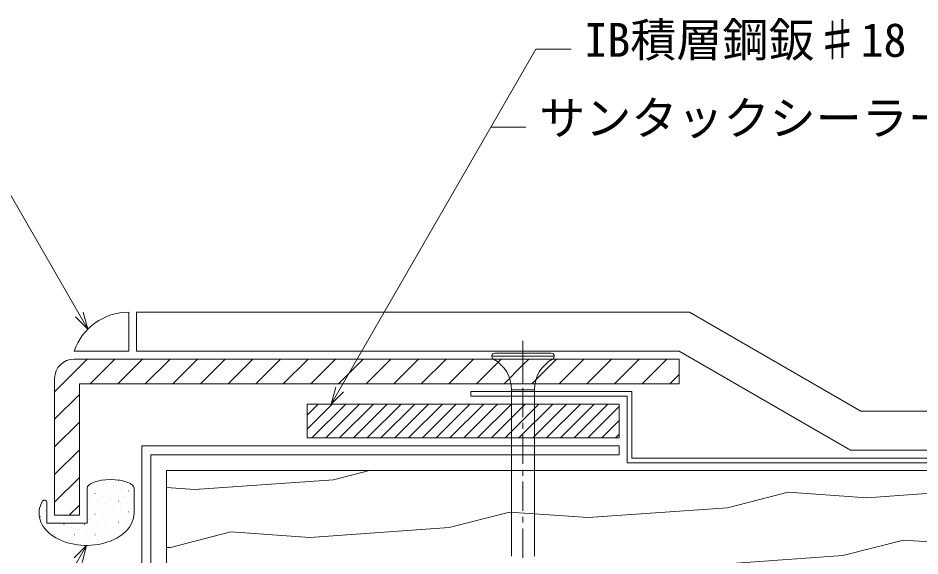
# Model space of a CAD drawing. Units: millimetres, scale not verified. Extents: x -840 to 840, y -594 to 594.
# Drawn here: x -274.1 to 34, y 66.8 to 250.4 of the extents above; entities that cross this region are included whole.
import ezdxf
from ezdxf.enums import TextEntityAlignment as Align

# ---------------------------------------------------------------- set-up
doc = ezdxf.new("R2010")
doc.units = ezdxf.units.MM
doc.header["$LTSCALE"] = 2
doc.linetypes.add('CHAIN1', pattern=[8, 5, -1, 1, -1])
for name, color, linetype, lineweight in [('0-2_文字', 5, 'Continuous', 9), ('0-6_野地板', 2, 'Continuous', 9), ('0-7_ブチルﾃｰﾌﾟ', 4, 'Continuous', 9), ('0-8_GL鋼板', 7, 'Continuous', 9), ('0-9_実線', 7, 'Continuous', 9), ('0-A_IBｼｰﾄ', 7, 'Continuous', 9), ('0-B_部材(積層鋼板)', 4, 'Continuous', 9), ('0-C_シーリング(IBｼﾘｺｰﾝ)', 7, 'Continuous', 9), ('0-D_中心線', 2, 'CHAIN1', 9), ('0-E_部材(ﾋﾞｽ類)', 7, 'Continuous', 9), ('0-F_IBリキッド', 7, 'Continuous', 9), ('1-0_寸法線', 7, 'Continuous', 9)]:
    doc.layers.add(name, color=color, linetype=linetype, lineweight=lineweight)
doc.styles.add('ＭＳ ゴシック', font='')
doc.styles.get('ＭＳ ゴシック').set_extended_font_data('MS Gothic')

msp = doc.modelspace()

# ---------------------------------------------------------------- linework, layer by layer
at = {"layer": '0-6_野地板'}
for p, q in [((-223.365, 96), (616.635, 96)), ((-223.365, 96), (-223.365, -144)), ((-166.281, 92.868), (-154.057, 96)), ((-213.864, 89.486), (-166.281, 92.868)), ((-223.365, 90.162), (-213.864, 89.486)), ((15.886, 86.685), (63.469, 90.067)), ((-31.697, 83.303), (-11.031, 88.598)), ((-11.031, 88.598), (15.886, 86.685)), ((-79.28, 79.922), (-31.697, 83.303)), ((-126.862, 76.54), (-106.196, 81.835)), ((-106.196, 81.835), (-79.28, 79.922)), ((-222.028, 69.777), (-201.362, 75.072)), ((-201.362, 75.072), (-174.445, 73.159)), ((-174.445, 73.159), (-126.862, 76.54)), ((7.722, 66.976), (28.388, 72.27)), ((28.388, 72.27), (55.305, 70.357)), ((-223.365, 69.682), (-222.028, 69.777)), ((-39.861, 63.594), (7.722, 66.976))]:
    msp.add_line(p, q, dxfattribs=at)
at = {"layer": '0-7_ブチルﾃｰﾌﾟ'}
for p, q in [((-175.365, 114.851), (-171.549, 118.667)), ((-175.365, 110.137), (-166.835, 118.667)), ((-173.676, 107.111), (-162.121, 118.667)), ((-168.962, 107.111), (-157.407, 118.667)), ((-164.248, 107.111), (-152.693, 118.667)), ((-159.534, 107.111), (-147.979, 118.667)), ((-154.82, 107.111), (-143.264, 118.667)), ((-150.106, 107.111), (-138.55, 118.667)), ((-145.392, 107.111), (-133.836, 118.667)), ((-140.678, 107.111), (-129.122, 118.667)), ((-135.964, 107.111), (-124.408, 118.667)), ((-131.25, 107.111), (-119.694, 118.667)), ((-126.536, 107.111), (-114.98, 118.667)), ((-121.822, 107.111), (-110.266, 118.667)), ((-117.108, 107.111), (-105.552, 118.667)), ((-112.394, 107.111), (-100.838, 118.667)), ((-107.68, 107.111), (-96.124, 118.667)), ((-102.966, 107.111), (-91.41, 118.667)), ((-98.251, 107.111), (-86.696, 118.667)), ((-93.537, 107.111), (-81.982, 118.667)), ((-88.823, 107.111), (-77.268, 118.667)), ((-84.109, 107.111), (-72.554, 118.667)), ((-79.395, 107.111), (-68.698, 117.808)), ((-74.681, 107.111), (-68.698, 113.094)), ((-69.967, 107.111), (-68.698, 108.38))]:
    msp.add_line(p, q, dxfattribs=at)
at = {"layer": '0-7_ブチルﾃｰﾌﾟ', "color": 7}
msp.add_lwpolyline([(-175.365, 107.111), (-68.698, 107.111), (-68.698, 118.667), (-175.365, 118.667)], close=True, dxfattribs=at)
at = {"layer": '0-7_ブチルﾃｰﾌﾟ'}
msp.add_lwpolyline([(-175.365, 107.111), (-68.698, 107.111), (-68.698, 118.667), (-175.365, 118.667)], close=True, dxfattribs=at)
at = {"layer": '0-8_GL鋼板'}
msp.add_lwpolyline([(-228.698, -149.333), (-228.698, 101.333), (-68.698, 101.333), (-68.698, 104.444), (-231.809, 104.444), (-231.809, -152.444), (-68.698, -152.444), (-68.698, -149.333)], close=True, dxfattribs=at)
at = {"layer": '0-9_実線'}
msp.add_line((-119.365, 122.933), (-119.365, 121.333), dxfattribs=at)
for points in [[(-119.365, 122.933), (-64.431, 122.933), (-64.431, 100.267), (616.635, 100.267)], [(-119.365, 121.333), (-66.031, 121.333), (-66.031, 98.667), (616.635, 98.667)]]:
    msp.add_lwpolyline(points, dxfattribs=at)
at = {"layer": '0-A_IBｼｰﾄ'}
msp.add_line((-233.587, 136.711), (-233.587, 150.044), dxfattribs=at)
for points in [[(-233.587, 150.044), (-44.681, 150.044), (13.824, 116.267), (616.635, 116.267)], [(-233.587, 136.711), (-48.254, 136.711), (10.251, 102.933), (616.635, 102.933)]]:
    msp.add_lwpolyline(points, dxfattribs=at)
at = {"layer": '0-B_部材(積層鋼板)'}
for p, q in [((-261.587, 122.909), (-250.452, 134.044)), ((-249.468, 125.6), (-241.024, 134.044)), ((-240.04, 125.6), (-231.596, 134.044)), ((-230.612, 125.6), (-222.168, 134.044)), ((-221.184, 125.6), (-212.739, 134.044)), ((-211.756, 125.6), (-203.311, 134.044)), ((-202.328, 125.6), (-193.883, 134.044)), ((-192.9, 125.6), (-184.455, 134.044)), ((-183.472, 125.6), (-175.027, 134.044)), ((-174.043, 125.6), (-165.599, 134.044)), ((-164.615, 125.6), (-156.171, 134.044)), ((-155.187, 125.6), (-146.743, 134.044)), ((-145.759, 125.6), (-137.315, 134.044)), ((-136.331, 125.6), (-127.887, 134.044)), ((-126.903, 125.6), (-118.459, 134.044)), ((-117.475, 125.6), (-109.031, 134.044)), ((-98.619, 125.6), (-90.174, 134.044)), ((-89.191, 125.6), (-80.746, 134.044)), ((-79.763, 125.6), (-71.318, 134.044)), ((-70.334, 125.6), (-61.89, 134.044)), ((-60.906, 125.6), (-52.462, 134.044)), ((-51.478, 125.6), (-48.254, 128.825)), ((-261.587, 113.481), (-253.143, 121.926)), ((-261.587, 104.053), (-253.143, 112.498)), ((-261.587, 94.625), (-253.143, 103.069)), ((-261.587, 85.197), (-253.143, 93.641)), ((-256.645, 80.711), (-253.143, 84.213))]:
    msp.add_line(p, q, dxfattribs=at)
at = {"layer": '0-B_部材(積層鋼板)', "color": 7}
msp.add_line((-253.143, 80.711), (-253.143, 125.467), dxfattribs=at)
at = {"layer": '0-B_部材(積層鋼板)'}
for points in [[(-253.009, 125.6), (-101.587, 125.6), (-101.587, 134.044), (-254.92, 134.044)], [(-108.047, 125.6), (-101.587, 132.06), (-99.602, 134.044)], [(-261.587, 127.378), (-261.587, 80.711), (-253.143, 80.711), (-253.143, 125.467)]]:
    msp.add_lwpolyline(points, dxfattribs=at)
at = {"layer": '0-B_部材(積層鋼板)', "color": 7}
for points in [[(-253.009, 125.6), (-48.254, 125.6), (-48.254, 134.044), (-254.92, 134.044)], [(-261.587, 127.378), (-261.587, 80.711), (-253.143, 80.711)]]:
    msp.add_lwpolyline(points, dxfattribs=at)
at = {"layer": '0-B_部材(積層鋼板)'}
msp.add_lwpolyline([(-48.254, 125.6), (-48.254, 134.044), (-101.587, 134.044), (-101.587, 125.6)], close=True, dxfattribs=at)
for centre, radius in [((-254.92, 127.378), 6.667), ((-253.009, 125.467), 0.133)]:
    msp.add_arc(centre, radius, 90, 180, dxfattribs=at)
at = {"layer": '0-B_部材(積層鋼板)', "color": 7}
for centre, radius in [((-254.92, 127.378), 6.667), ((-253.009, 125.467), 0.133)]:
    msp.add_arc(centre, radius, 90, 180, dxfattribs=at)
at = {"layer": '0-C_シーリング(IBｼﾘｺｰﾝ)'}
for p, q in [((-239.849, 92.557), (-239.829, 92.557)), ((-248.688, 90.789), (-248.668, 90.789)), ((-246.036, 89.905), (-246.016, 89.905)), ((-244.268, 91.673), (-244.248, 91.673)), ((-241.617, 90.789), (-241.597, 90.789)), ((-238.965, 89.905), (-238.945, 89.905)), ((-237.197, 91.673), (-237.177, 91.673)), ((-234.476, 81.4), (-234.476, 89.964)), ((-234.476, 81.4), (-234.476, 89.964)), ((-250.476, 89), (-250.456, 89)), ((-250.455, 89.021), (-250.435, 89.021)), ((-249.572, 86.369), (-249.552, 86.369)), ((-247.804, 88.137), (-247.784, 88.137)), ((-245.152, 87.253), (-245.132, 87.253)), ((-243.384, 89.021), (-243.364, 89.021)), ((-242.5, 86.369), (-242.48, 86.369)), ((-240.733, 88.137), (-240.713, 88.137)), ((-238.081, 87.253), (-238.061, 87.253)), ((-236.313, 89.021), (-236.293, 89.021)), ((-235.429, 86.369), (-235.409, 86.369)), ((-266.633, 83.45), (-266.613, 83.45)), ((-265.481, 84.602), (-265.461, 84.602)), ((-264.254, 78.044), (-264.254, 85.094)), ((-250.476, 85.465), (-250.456, 85.465)), ((-248.688, 83.718), (-248.668, 83.718)), ((-246.92, 85.485), (-246.9, 85.485)), ((-244.268, 84.602), (-244.248, 84.602)), ((-241.617, 83.718), (-241.597, 83.718)), ((-239.849, 85.485), (-239.829, 85.485)), ((-237.197, 84.602), (-237.177, 84.602)), ((-234.546, 83.718), (-234.526, 83.718)), ((-266.365, 80.182), (-266.345, 80.182)), ((-264.598, 81.95), (-264.578, 81.95)), ((-250.476, 81.929), (-250.456, 81.929)), ((-250.455, 81.95), (-250.435, 81.95)), ((-247.804, 81.066), (-247.784, 81.066)), ((-246.036, 82.834), (-246.016, 82.834)), ((-245.152, 80.182), (-245.132, 80.182)), ((-243.384, 81.95), (-243.364, 81.95)), ((-240.733, 81.066), (-240.713, 81.066)), ((-238.965, 82.834), (-238.945, 82.834)), ((-238.081, 80.182), (-238.061, 80.182)), ((-236.313, 81.95), (-236.293, 81.95)), ((-266.747, 79.801), (-266.727, 79.801)), ((-265.731, 77.281), (-265.711, 77.281)), ((-265.481, 77.531), (-265.461, 77.531)), ((-258.41, 77.531), (-258.39, 77.531)), ((-251.339, 77.531), (-251.319, 77.531)), ((-250.476, 78.394), (-250.456, 78.394)), ((-249.572, 79.298), (-249.552, 79.298)), ((-246.92, 78.414), (-246.9, 78.414)), ((-244.268, 77.531), (-244.248, 77.531)), ((-242.5, 79.298), (-242.48, 79.298)), ((-239.849, 78.414), (-239.829, 78.414)), ((-237.197, 77.531), (-237.177, 77.531)), ((-235.429, 79.298), (-235.409, 79.298)), ((-264.176, 75.3), (-264.156, 75.3)), ((-262.83, 76.647), (-262.81, 76.647)), ((-261.946, 73.995), (-261.926, 73.995)), ((-260.178, 75.763), (-260.158, 75.763)), ((-257.526, 74.879), (-257.506, 74.879)), ((-255.759, 76.647), (-255.739, 76.647)), ((-254.875, 73.995), (-254.855, 73.995)), ((-253.107, 75.763), (-253.087, 75.763)), ((-250.455, 74.879), (-250.435, 74.879)), ((-248.688, 76.647), (-248.668, 76.647)), ((-247.804, 73.995), (-247.784, 73.995)), ((-246.036, 75.763), (-246.016, 75.763)), ((-243.384, 74.879), (-243.364, 74.879)), ((-241.617, 76.647), (-241.597, 76.647)), ((-240.733, 73.995), (-240.713, 73.995)), ((-238.965, 75.763), (-238.945, 75.763)), ((-262.242, 73.699), (-262.222, 73.699)), ((-259.99, 72.415), (-259.97, 72.415)), ((-259.294, 73.111), (-259.274, 73.111)), ((-257.44, 71.43), (-257.42, 71.43)), ((-256.643, 72.227), (-256.623, 72.227)), ((-253.991, 71.343), (-253.971, 71.343)), ((-252.223, 73.111), (-252.203, 73.111)), ((-249.572, 72.227), (-249.552, 72.227)), ((-246.92, 71.343), (-246.9, 71.343)), ((-245.152, 73.111), (-245.132, 73.111)), ((-242.963, 71.764), (-242.943, 71.764)), ((-242.5, 72.227), (-242.48, 72.227)), ((-254.579, 70.755), (-254.559, 70.755)), ((-251.353, 70.446), (-251.333, 70.446)), ((-251.339, 70.459), (-251.319, 70.459)), ((-247.627, 70.636), (-247.607, 70.636))]:
    msp.add_line(p, q, dxfattribs=at)
for points in [[(-250.476, 89.964), (-250.476, 78.044), (-264.254, 78.044), (-264.254, 85.094)], [(-264.254, 78.044), (-250.476, 78.044), (-250.476, 89.964)]]:
    msp.add_lwpolyline(points, dxfattribs=at)
msp.add_arc((-265.054, 85.094), 0.8, 0, 149.14177, dxfattribs=at)
msp.add_arc((-265.054, 85.094), 0.8, 0, 149.14177, dxfattribs=at)
for centre, major_axis, ratio, start_param, end_param in [((-242.476, 89.964), (-8, 0), 0.366667, 3.1415927, 6.2831853), ((-242.476, 89.964), (-8, 0), 0.366667, 3.1415927, 6.2831853), ((-250.698, 81.4), (-16.222, 0), 0.675774, 5.8994308, 9.424778), ((-250.698, 81.4), (-16.222, 0), 0.675774, 5.8994308, 9.424778)]:
    msp.add_ellipse(centre, major_axis=major_axis, ratio=ratio, start_param=start_param, end_param=end_param, dxfattribs=at)
at = {"layer": '0-D_中心線'}
msp.add_line((-101.587, 140.236), (-101.587, -34.469), dxfattribs=at)
at = {"layer": '0-E_部材(ﾋﾞｽ類)'}
for p, q in [((-111.187, 136.045), (-91.987, 136.045)), ((-112.254, 134.979), (-90.92, 134.979)), ((-105.494, 123.535), (-105.494, 66.712)), ((-105.494, 123.535), (-97.68, 123.535)), ((-97.68, 123.535), (-97.68, 66.712))]:
    msp.add_line(p, q, dxfattribs=at)
for centre, radius, start, end in [((-111.187, 134.979), 1.067, 90, 241.14118), ((-91.987, 134.979), 1.067, 298.85882, 90), ((-117.494, 123.535), 12, 0, 61.14118), ((-85.68, 123.535), 12, 118.85882, 180)]:
    msp.add_arc(centre, radius, start, end, dxfattribs=at)
at = {"layer": '0-F_IBリキッド'}
for q in [(-236.254, 150.044), (-254.92, 136.711)]:
    msp.add_line((-236.254, 136.711), q, dxfattribs=at)
msp.add_arc((-236.254, 130.311), 19.733, 90, 161.07536, dxfattribs=at)
at = {"layer": '1-0_寸法線'}
msp.add_line((-112.578, 213.136), (-100.578, 213.136), dxfattribs=at)
for points in [[(-167.119, 118.667), (-97.181, 239.805), (-85.181, 239.805)], [(-250.243, 144.229), (-285.522, 205.336), (-297.522, 205.336)], [(-254.485, 148.472), (-250.243, 144.229), (-251.796, 150.025)], [(-162.877, 122.909), (-167.119, 118.667), (-165.566, 124.462)], [(-250.671, 70.437), (-310.564, -33.302), (-322.564, -33.302)], [(-254.914, 66.194), (-250.671, 70.437), (-252.224, 64.642)]]:
    msp.add_lwpolyline(points, dxfattribs=at)

# ---------------------------------------------------------------- texts
at = {"layer": '0-2_文字', "color": 7, "style": 'ＭＳ ゴシック'}
for s, p in [('IB積層鋼鈑♯18', (-80.64, 233.746)), ('サンタックシーラーTM-104', (-96.037, 207.077))]:
    msp.add_text(s, height=11.54, dxfattribs=at).set_placement(p, align=Align.BOTTOM_LEFT)

doc.saveas('drawing.dxf')
